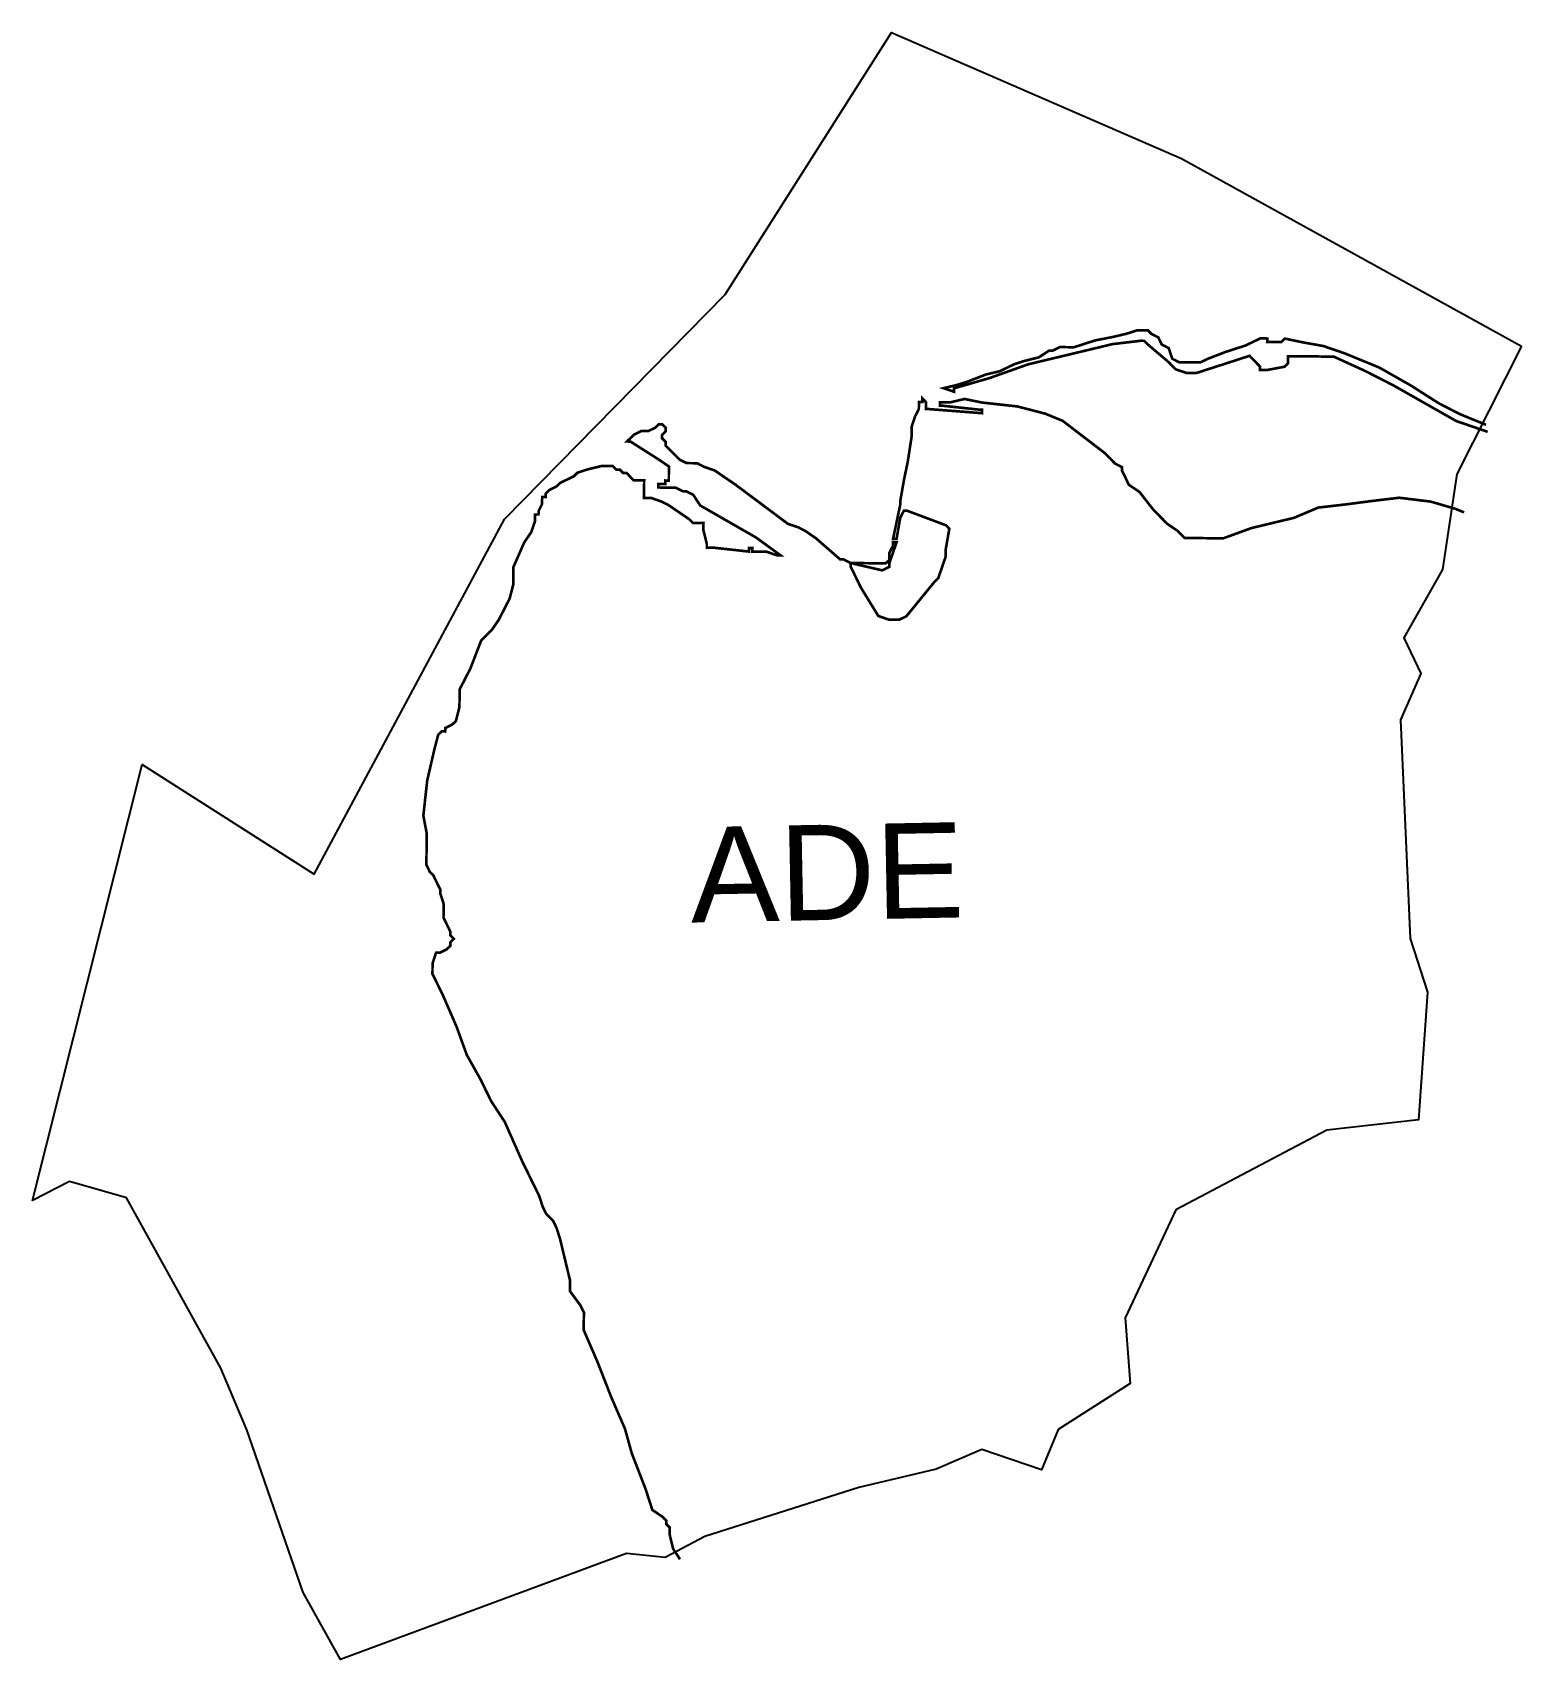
# Model space of a CAD drawing. Header units: metres. Extents: x 295202 to 296901, y 1978172 to 1980028.
import ezdxf

# ---------------------------------------------------------------- set-up
doc = ezdxf.new("R2010")
doc.units = ezdxf.units.M
for name, color, linetype in [('HIGH TIDE LINE', 6, 'Continuous'), ('village', 3, 'Continuous'), ('VILLAGE NAME', 250, 'Continuous')]:
    doc.layers.add(name, color=color, linetype=linetype)
doc.styles.get("Standard").update_dxf_attribs({"font": 'calibri.ttf'})

msp = doc.modelspace()

# ---------------------------------------------------------------- linework, layer by layer
at = {"layer": 'HIGH TIDE LINE', "lineweight": 35, "const_width": 3.01}
msp.add_lwpolyline([(296860.5, 1979580.4), (296830.5, 1979592.7), (296806.6, 1979605), (296774.7, 1979625.3), (296738.8, 1979645.7), (296698.9, 1979662.1), (296674.9, 1979670.3), (296650.9, 1979674.6), (296630.9, 1979678.8), (296626.9, 1979674.8), (296610.8, 1979674.9), (296610.9, 1979678.9), (296602.8, 1979679), (296586.7, 1979671.1), (296562.6, 1979663.3), (296542.5, 1979655.5), (296534.5, 1979651.6), (296510.4, 1979651.8), (296502.4, 1979655.9), (296498.5, 1979667.9), (296490.5, 1979672), (296486.6, 1979680.1), (296478.6, 1979684.2), (296474.7, 1979688.2), (296462.6, 1979688.3), (296450.6, 1979684.4), (296434.5, 1979680.6), (296414.4, 1979676.7), (296390.3, 1979668.9), (296374.3, 1979669.1), (296366.2, 1979665.1), (296362.2, 1979665.2), (296350.1, 1979657.3), (296334.1, 1979653.4), (296322, 1979649.5), (296305.9, 1979641.6), (296289.8, 1979637.8), (296269.7, 1979630), (296257.7, 1979626.1), (296241.6, 1979622.2), (296253.6, 1979618.1), (296253.6, 1979622.1), (296293.8, 1979633.7), (296338, 1979649.4), (296434.4, 1979672.5), (296466.5, 1979676.3), (296470.5, 1979676.2), (296474.5, 1979672.2), (296498.4, 1979651.9), (296506.3, 1979643.8), (296518.3, 1979639.7), (296530.3, 1979639.6), (296566.5, 1979651.3), (296590.6, 1979659.1), (296598.6, 1979651), (296602.6, 1979646.9), (296602.5, 1979642.9), (296610.5, 1979642.9), (296630.6, 1979646.7), (296634.6, 1979650.7), (296634.7, 1979658.7), (296686.8, 1979658.2), (296722.7, 1979641.8), (296754.7, 1979625.5), (296826.4, 1979584.8), (296862.4, 1979572.4)], dxfattribs=at)
at = {"layer": 'HIGH TIDE LINE', "lineweight": 0}
msp.add_lwpolyline([(296835.5, 1979480.5, 3.01, 3.01, 0), (296825.5, 1979484.6, 3.01, 3.01, 0), (296797.5, 1979492.8, 3.01, 3.01, 0), (296761.5, 1979497.2, 3.01, 3.01, 0), (296729.4, 1979493.4, 3.01, 3.01, 0), (296701.3, 1979489.7, 3.01, 3.01, 0), (296669.2, 1979486, 3.01, 3.01, 0), (296641.1, 1979474.2, 3.01, 3.01, 0), (296592.8, 1979462.6, 3.01, 3.01, 0), (296560.7, 1979450.9, 3.01, 3.01, 0), (296516.6, 1979451.3, 3.01, 3.01, 0), (296508.6, 1979459.4, 3.01, 3.01, 0), (296496.7, 1979467.5, 3.01, 3.01, 0), (296480.8, 1979483.7, 3.01, 3.01, 0), (296465, 1979503.9, 3.01, 3.01, 0), (296453, 1979512, 3.01, 3.01, 0), (296449.1, 1979520.1, 3.01, 3.01, 0), (296445.1, 1979528.1, 3.01, 3.01, 0), (296445.2, 1979532.1, 3.01, 3.01, 0), (296437.2, 1979536.2, 3.01, 3.01, 0), (296433.2, 1979540.3, 3.01, 3.01, 0), (296425.3, 1979548.3, 3.01, 3.01, 0), (296409.4, 1979560.5, 3.01, 3.01, 0), (296393.4, 1979572.7, 3.01, 3.01, 0), (296377.5, 1979584.9, 3.01, 3.01, 0), (296357.6, 1979593.1, 3.01, 3.01, 0), (296325.6, 1979601.4, 3.01, 3.01, 0), (296285.5, 1979605.8, 3.01, 3.01, 0), (296265.5, 1979609.9, 3.01, 3.01, 0), (296249.5, 1979606.1, 3.01, 3.01, 0), (296237.4, 1979606.2, 3.01, 3.01, 0), (296237.4, 1979602.2, 3.01, 3.01, 0), (296241.4, 1979602.1, 3.01, 3.01, 0), (296281.4, 1979597.8, 3.01, 3.01, 0), (296285.5, 1979597.7, 3.01, 3.01, 0), (296285.4, 1979593.7, 3.01, 3.01, 0), (296225.3, 1979598.3, 3.01, 3.01, 0), (296221.3, 1979598.3, 3.01, 3.01, 0), (296221.4, 1979606.3, 3.01, 3.01, 0), (296217.4, 1979610.4, 3.01, 3.01, 0), (296217.4, 1979606.4, 3.01, 3.01, 0), (296213.4, 1979606.4, 3.01, 3.01, 0), (296213.3, 1979598.4, 3.01, 3.01, 0), (296209.2, 1979590.4, 3.01, 3.01, 0), (296205.1, 1979578.4, 3.01, 3.01, 0), (296205, 1979566.4, 3.01, 3.01, 0), (296200.7, 1979538.4, 3.01, 3.01, 0), (296196.5, 1979518.4, 3.01, 3.01, 0), (296192.3, 1979494.4, 3.01, 3.01, 0), (296192.3, 1979490.3, 3.01, 3.01, 0), (296183.9, 1979450.3, 3.01, 3.01, 0), (296187.9, 1979450.3, 3.01, 3.01, 0), (296192.1, 1979474.3, 3.01, 3.01, 0), (296196.2, 1979482.3, 3.01, 3.01, 0), (296200.2, 1979482.3, 3.01, 3.01, 0), (296244.2, 1979465.8, 3.01, 3.01, 0), (296248.1, 1979461.8, 3.01, 3.01, 0), (296243.9, 1979437.8, 3.01, 3.01, 0), (296243.8, 1979429.7, 3.01, 3.01, 0), (296235.6, 1979405.8, 3.01, 3.01, 0), (296231.6, 1979401.8, 3.01, 3.01, 0), (296199.1, 1979362, 3.01, 3.01, 0), (296191.1, 1979358.1, 3.01, 3.01, 0), (296179, 1979358.2, 3.01, 3.01, 0), (296167.1, 1979362.3, 3.01, 3.01, 0), (296147.3, 1979394.5, 3.01, 3.01, 0), (296135.5, 1979418.7, 3.01, 3.01, 0), (296135.5, 1979422.7, 3.01, 3.01, 0), (296171.5, 1979414.4, 3.01, 3.01, 0), (296179.6, 1979418.3, 3.01, 3.01, 0), (296179.6, 1979422.3, 3.01, 3.01, 0), (296187.9, 1979446.3, 3.01, 3.01, 0), (296183.9, 1979446.3, 3.01, 3.01, 0), (296183.8, 1979442.3, 3.01, 3.01, 0), (296179.7, 1979434.3, 3.01, 3.01, 0), (296179.7, 1979426.3, 3.01, 3.01, 0), (296175.6, 1979422.4, 3.01, 3.01, 0), (296135.5, 1979422.7, 3.01, 3.01, 0), (296127.6, 1979426.8, 3.01, 3.01, 0), (296123.6, 1979426.8, 3.01, 3.01, 0), (296095.7, 1979451.1, 3.01, 3.01, 0), (296083.8, 1979459.3, 3.01, 3.01, 0), (296075.8, 1979463.4, 3.01, 3.01, 0), (296063.8, 1979467.5, 3.01, 3.01, 0), (296004.1, 1979512.1, 3.01, 3.01, 0), (295980.2, 1979528.4, 3.01, 3.01, 0), (295968.2, 1979532.5, 3.01, 3.01, 0), (295960.2, 1979536.6, 3.01, 3.01, 0), (295948.2, 1979536.7, 3.01, 3.01, 0), (295940.2, 1979540.8, 3.01, 3.01, 0), (295924.3, 1979556.9, 3.01, 3.01, 0), (295924.4, 1979561, 3.01, 3.01, 0), (295920.4, 1979565, 3.01, 3.01, 0), (295920.4, 1979569, 3.01, 3.01, 0), (295924.5, 1979573, 3.01, 3.01, 0), (295924.5, 1979577, 3.01, 3.01, 0), (295920.6, 1979581, 3.01, 3.01, 0), (295916.5, 1979581.1, 3.01, 3.01, 0), (295912.5, 1979577.1, 3.01, 3.01, 0), (295904.4, 1979573.2, 3.01, 3.01, 0), (295896.4, 1979573.2, 3.01, 3.01, 0), (295888.4, 1979569.3, 3.01, 3.01, 0), (295880.3, 1979561.4, 3.01, 3.01, 0), (295884.3, 1979561.3, 3.01, 3.01, 0), (295916.2, 1979541, 3.01, 3.01, 0), (295928.1, 1979532.9, 3.01, 3.01, 0), (295928, 1979516.8, 3.01, 3.01, 0), (295924, 1979516.9, 3.01, 3.01, 0), (295923.9, 1979512.9, 3.01, 3.01, 0), (295915.9, 1979512.9, 3.01, 3.01, 0), (295915.9, 1979508.9, 3.01, 3.01, 0), (295935.9, 1979508.7, 3.01, 3.01, 0), (295943.9, 1979504.7, 3.01, 3.01, 0), (295947.9, 1979504.6, 3.01, 3.01, 0), (295955.9, 1979500.5, 3.01, 3.01, 0), (295963.8, 1979488.4, 3.01, 3.01, 0), (296027.6, 1979451.8, 3.01, 3.01, 0), (296055.5, 1979431.5, 3.01, 3.01, 0), (296051.5, 1979431.5, 3.01, 3.01, 0), (296039.5, 1979435.6, 3.01, 3.01, 0), (296023.4, 1979435.8, 3.01, 3.01, 0), (296023.5, 1979439.8, 3.01, 3.01, 0), (296019.5, 1979439.8, 3.01, 3.01, 0), (296019.4, 1979435.8, 3.01, 3.01, 0), (295999.4, 1979438, 3.01, 3.01, 0), (295979.4, 1979440.2, 3.01, 3.01, 0), (295971.4, 1979440.3, 3.01, 3.01, 0), (295971.4, 1979444.3, 3.01, 3.01, 0), (295967.5, 1979460.3, 3.01, 3.01, 0), (295967.6, 1979468.4, 3.01, 3.01, 0), (295955.6, 1979468.5, 3.01, 3.01, 0), (295951.6, 1979472.5, 3.01, 3.01, 0), (295927.7, 1979488.8, 3.01, 3.01, 0), (295919.7, 1979492.8, 3.01, 3.01, 0), (295907.8, 1979497, 3.01, 3.01, 0), (295899.7, 1979497, 3.01, 3.01, 0), (295899.9, 1979517.1, 3.01, 3.01, 0), (295887.9, 1979517.2, 3.01, 3.01, 0), (295883.9, 1979521.2, 3.01, 3.01, 0), (295880, 1979525.3, 3.01, 3.01, 0), (295876, 1979525.3, 3.01, 3.01, 0), (295872, 1979529.4, 3.01, 3.01, 0), (295868, 1979529.4, 3.01, 3.01, 0), (295864, 1979533.4, 3.01, 3.01, 0), (295852, 1979533.6, 3.01, 3.01, 0), (295835.9, 1979529.7, 3.01, 3.01, 0), (295823.8, 1979525.8, 3.01, 3.01, 0), (295819.8, 1979521.8, 3.01, 3.01, 0), (295811.8, 1979517.9, 3.01, 3.01, 0), (295803.7, 1979514, 3.01, 3.01, 0), (295799.7, 1979510, 3.01, 3.01, 0), (295791.6, 1979506, 3.01, 3.01, 0), (295787.6, 1979502.1, 3.01, 3.01, 0), (295787.5, 1979498.1, 3.01, 3.01, 0), (295783.5, 1979498.1, 3.01, 3.01, 0), (295783.4, 1979490.1, 3.01, 3.01, 0), (295779.4, 1979482.1, 3.01, 3.01, 0), (295779.3, 1979478.1, 3.01, 3.01, 0), (295775.3, 1979478.1, 3.01, 3.01, 0), (295775.2, 1979470.1, 3.01, 3.01, 0), (295771.1, 1979458.1, 3.01, 3.01, 0), (295763, 1979446.2, 3.01, 3.01, 0), (295750.7, 1979418.2, 3.01, 3.01, 0), (295750.5, 1979398.2, 3.01, 3.01, 0), (295746.4, 1979382.2, 3.01, 3.01, 0), (295742.3, 1979374.2, 3.01, 3.01, 0), (295734.1, 1979358.2, 3.01, 3.01, 0), (295726, 1979346.3, 3.01, 3.01, 0), (295713.9, 1979334.4, 3.01, 3.01, 0), (295701.6, 1979302.4, 3.01, 3.01, 0), (295689.3, 1979278.5, 3.01, 3.01, 0), (295689.1, 1979258.4, 3.01, 3.01, 0), (295685, 1979242.4, 3.01, 3.01, 0), (295680.9, 1979238.5, 3.01, 3.01, 0), (295672.9, 1979234.5, 3.01, 3.01, 0), (295672.8, 1979230.5, 3.01, 3.01, 0), (295668.8, 1979230.6, 3.01, 3.01, 0), (295664.8, 1979226.6, 3.01, 3.01, 0), (295660.6, 1979210.6, 3.01, 3.01, 0), (295652.3, 1979174.6, 3.01, 3.01, 0), (295647.9, 1979134.5, 3.01, 3.01, 0), (295651.7, 1979114.5, 3.01, 3.01, 0), (295651.4, 1979078.4, 3.01, 3.01, 0), (295655.3, 1979070.3, 3.01, 3.01, 0), (295659.3, 1979066.3, 3.01, 3.01, 0), (295667.2, 1979050.2, 3.01, 3.01, 0), (295667.1, 1979046.2, 3.01, 3.01, 0), (295671, 1979034.1, 3.01, 3.01, 0), (295670.9, 1979018.1, 3.01, 3.01, 0), (295678.8, 1979002, 3.01, 3.01, 0), (295678.7, 1978998, 3.01, 3.01, 0), (295682.7, 1978993.9, 3.01, 3.01, 0), (295678.7, 1978989.9, 3.01, 3.01, 0), (295678.6, 1978985.9, 3.01, 3.01, 0), (295674.6, 1978982, 3.01, 3.01, 0), (295666.5, 1978978, 3.01, 3.01, 0), (295662.5, 1978978.1, 3.01, 3.01, 0), (295658.4, 1978966.1, 3.01, 3.01, 0), (295658.3, 1978954, 3.01, 3.01, 0), (295670.1, 1978929.9, 3.01, 3.01, 0), (295685.8, 1978893.7, 3.01, 3.01, 0), (295697.5, 1978861.5, 3.01, 3.01, 0), (295713.3, 1978833.3, 3.01, 3.01, 0), (295725.1, 1978809.1, 3.01, 3.01, 0), (295740.9, 1978784.9, 3.01, 3.01, 0), (295760.5, 1978740.6, 3.01, 3.01, 0), (295780.2, 1978700.4, 3.01, 3.01, 0), (295784.1, 1978688.3, 3.01, 3.01, 0), (295788, 1978680.3, 3.01, 3.01, 0), (295792, 1978676.2, 3.01, 3.01, 0), (295796, 1978672.2, 3.01, 3.01, 0), (295799.9, 1978664.1, 3.01, 3.01, 0), (295803.8, 1978652, 3.01, 3.01, 0), (295811.5, 1978619.9, 3.01, 3.01, 0), (295815.4, 1978603.8, 3.01, 3.01, 0), (295815.3, 1978591.8, 3.01, 3.01, 0), (295827.2, 1978575.7, 3.01, 3.01, 0), (295831.1, 1978567.6, 3.01, 3.01, 0), (295830.9, 1978547.6, 3.01, 3.01, 0), (295846.6, 1978511.3, 3.01, 3.01, 0), (295862.3, 1978471.1, 3.01, 3.01, 0), (295878, 1978434.9, 3.01, 3.01, 0), (295885.8, 1978406.8, 3.01, 3.01, 0), (295901.4, 1978366.5, 3.01, 3.01, 0), (295909.2, 1978342.4, 3.01, 3.01, 0), (295921.2, 1978334.3, 3.01, 3.01, 0), (295925.1, 1978330.2, 3.01, 3.01, 0), (295925.1, 1978326.2, 3.01, 3.01, 0), (295929.1, 1978322.2, 3.01, 3.01, 0), (295929, 1978314.2, 3.01, 3.01, 0), (295932.9, 1978298.1, 3.01, 3.01, 0), (295940.8, 1978286, 3.01, 3.01, 0)], format="xyseb", dxfattribs=at)
at = {"layer": 'village', "color": 3}
msp.add_polyline3d([(296901, 1979670.2, 0), (296827.2, 1979524.1, 0), (296810.8, 1979415.2, 0), (296766.8, 1979337.3, 0), (296786, 1979296.8, 0), (296763, 1979244, 0), (296773.8, 1978994.2, 0), (296793.9, 1978933, 0), (296783.6, 1978787.6, 0), (296678.8, 1978775.7, 0), (296506.6, 1978684.8, 0), (296448.9, 1978561.4, 0), (296454.6, 1978486.8, 0), (296372.2, 1978434.2, 0), (296353.1, 1978388, 0), (296285.3, 1978411.2, 0), (296233.2, 1978388.8, 0), (296144.9, 1978368.1, 0), (295969, 1978311.9, 0), (295924, 1978288.2, 0), (295879.6, 1978292.6, 0), (295553.2, 1978171.8, 0), (295510.9, 1978248.2, 0), (295446.4, 1978433.6, 0), (295416.8, 1978504.3, 0), (295309, 1978698.3, 0), (295244.1, 1978717.1, 0), (295201.9, 1978695.4, 0), (295327, 1979192.8, 0), (295523.3, 1979067.9, 0), (295740.5, 1979472.9, 0), (295992.4, 1979729.2, 0), (296182.2, 1980028, 0), (296513, 1979884.3, 0)], close=True, dxfattribs=at)

# ---------------------------------------------------------------- texts
at = {"layer": 'VILLAGE NAME', "insert": (295951.5, 1979121.2), "char_height": 108.748, "attachment_point": 1, "rotation": 1.1028}
msp.add_mtext_dynamic_manual_height_columns('{\\fArial|b0|i0|c0|p34;ADE}', width=1571.314, gutter_width=543.7, heights=[0], dxfattribs=at)

doc.saveas('drawing.dxf')
